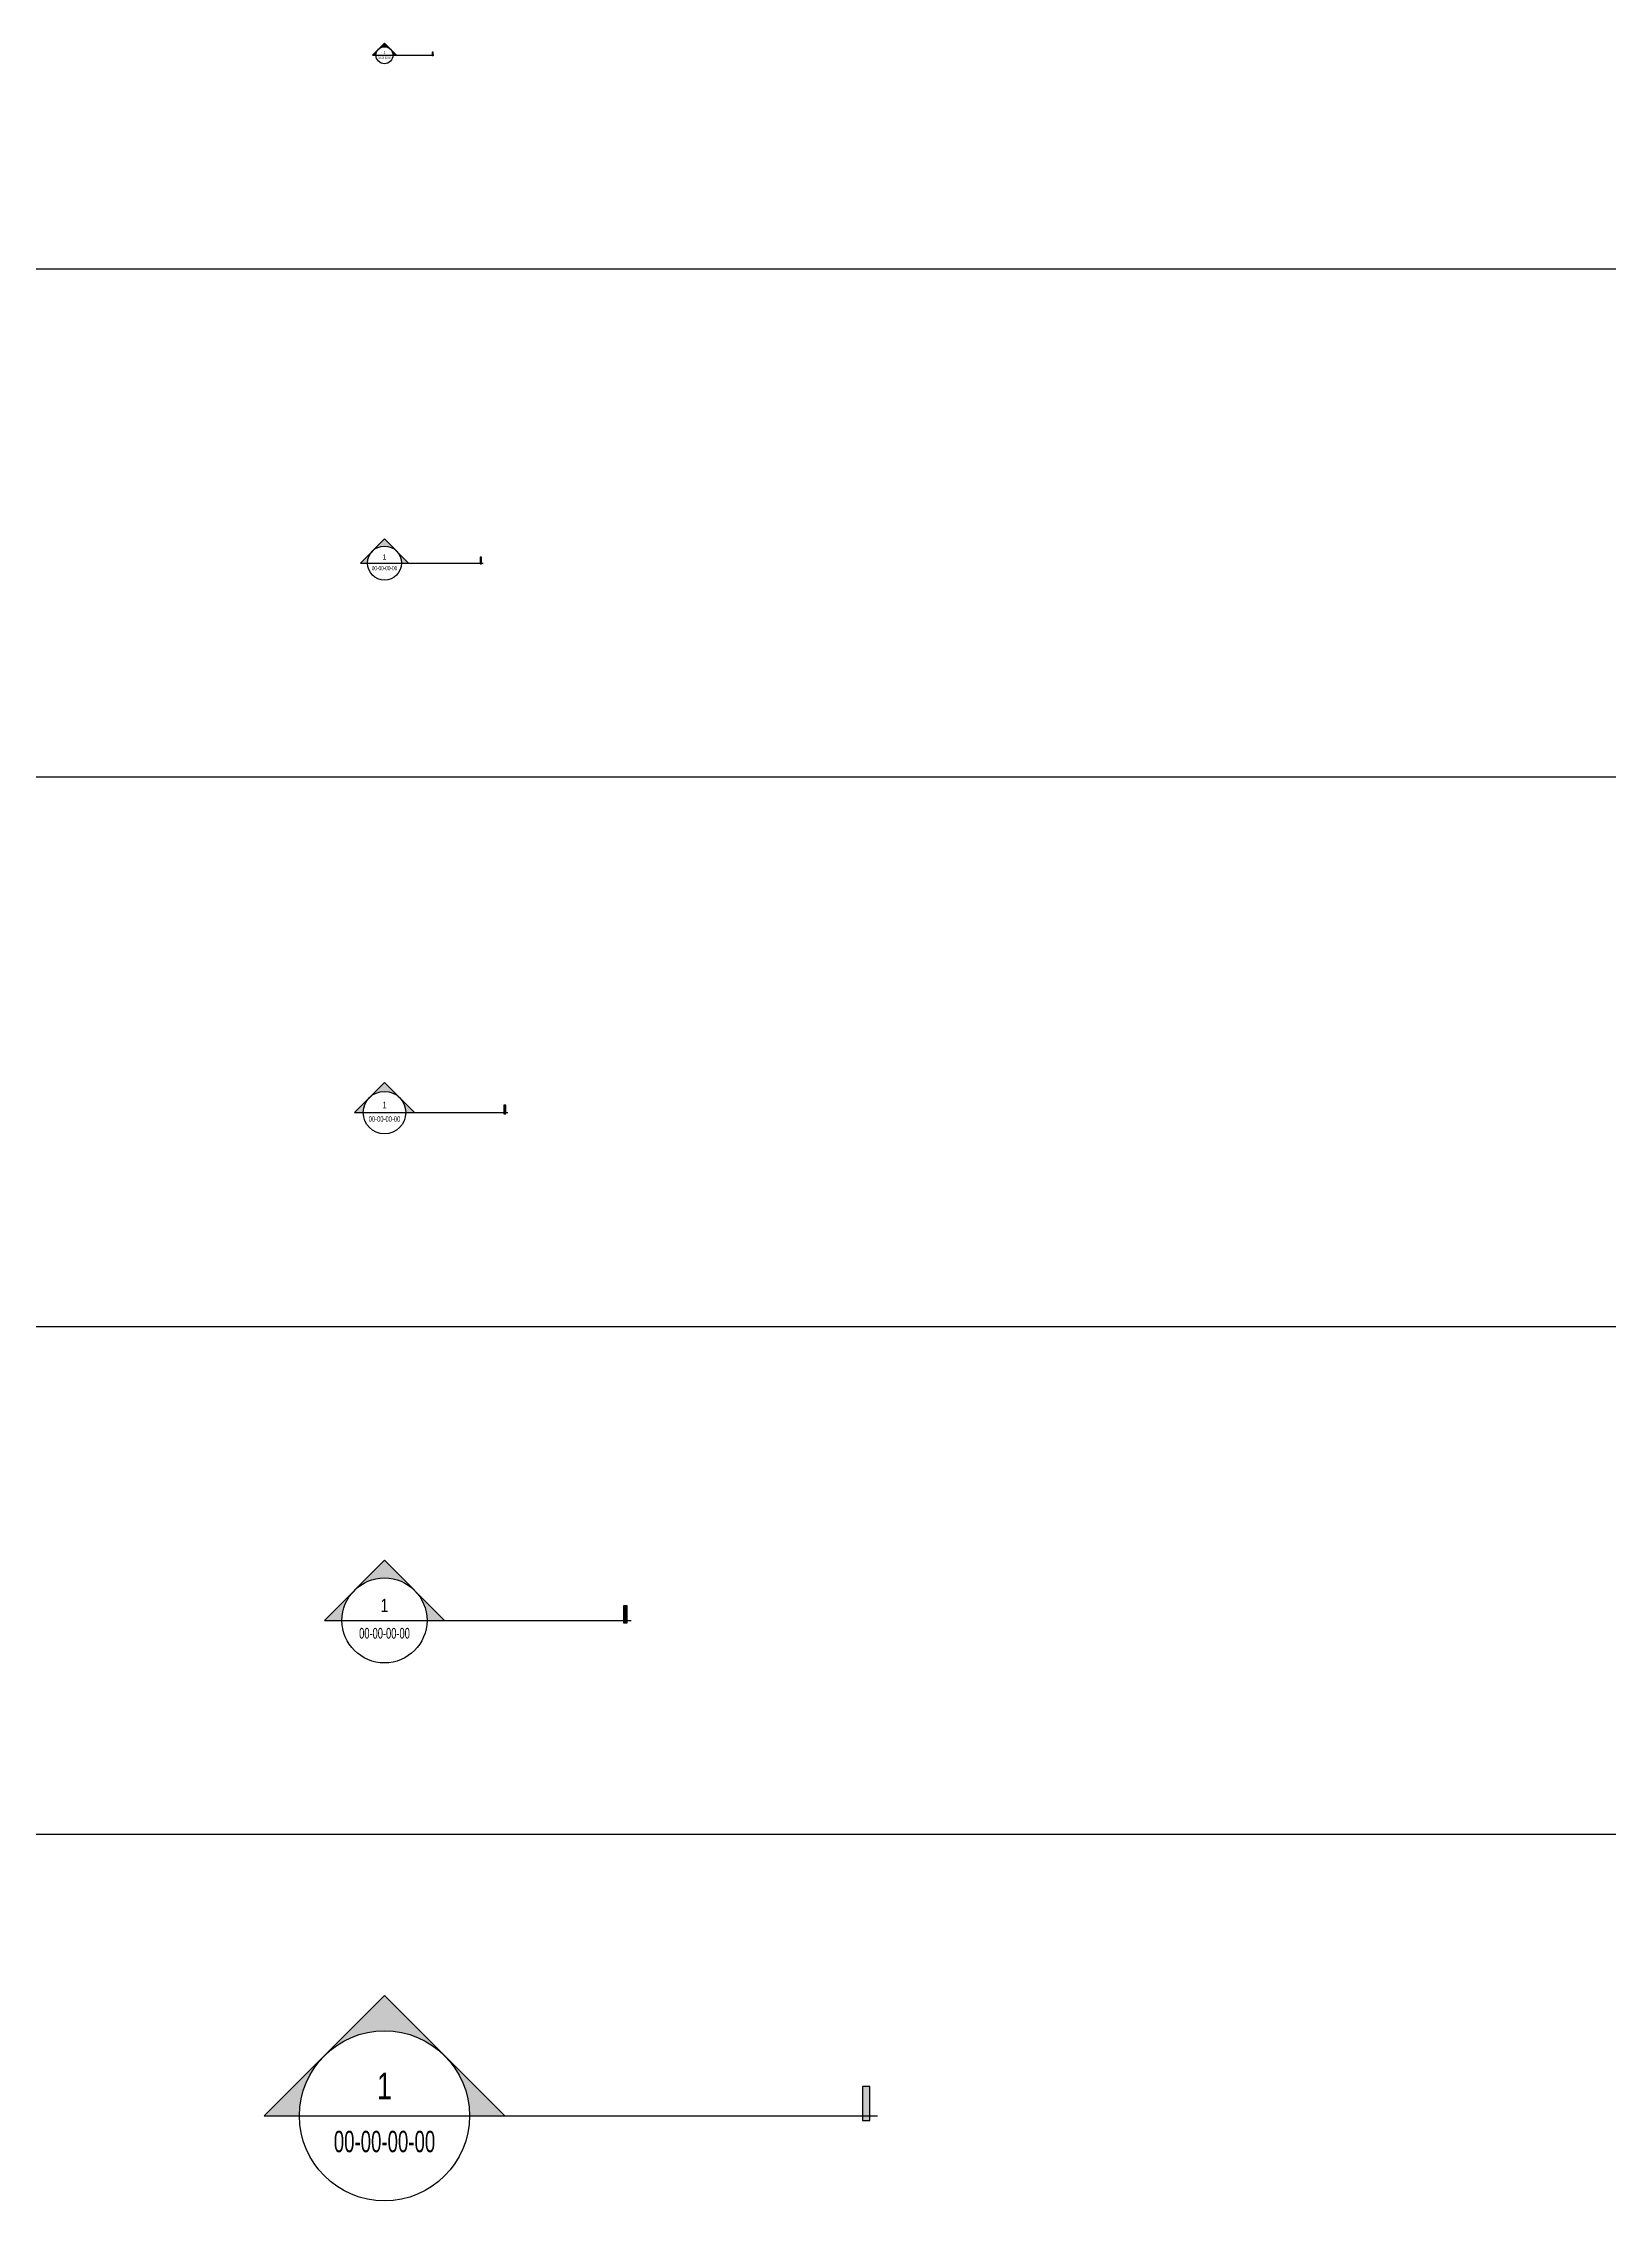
# Model space of a CAD drawing. Extents: x -1 to 478, y -15 to 369.
# Drawn here: x 356.24 to 370.86, y 26.26 to 46.41 of the extents above; entities that cross this region are included whole.
import ezdxf
from ezdxf.enums import TextEntityAlignment as Align

# ---------------------------------------------------------------- set-up
doc = ezdxf.new("R2010")
doc.units = 0
doc.header["$MEASUREMENT"] = 0
doc.linetypes.add('KH-Dash-dot-01', pattern=[18, 12, -3, 0, -3])
for name, color, linetype in [('LA-GNRL-Cross Reference', 161, 'Continuous'), ('LA-GNRL-NOTES-Text-02', 150, 'Continuous'), ('LA-GNRL-NOTES-Text-03', 240, 'Continuous')]:
    doc.layers.add(name, color=color, linetype=linetype)
doc.styles.add('TXT- (2)', font='gh-general font.shx', dxfattribs={"width": 0.75})
doc.styles.add('TXT- (3)', font='gh-general font.shx', dxfattribs={"width": 0.7})

# ---------------------------------------------------------------- blocks, each defined once
blk = doc.blocks.new('*U67')
blk.add_hatch(color=256).paths.add_polyline_path([(0.04532734226533431, 0.002738578143179171), (0.04461718453066862, 0.002738578143179172), (0.04461718453066861, -0.0004364218568208275), (0.0453273422653343, -0.0004364218568208291)])
blk.add_lwpolyline([(0.04532734226533431, 0.002738578143179171), (0.04461718453066862, 0.002738578143179172), (0.04461718453066861, -0.0004364218568208275), (0.0453273422653343, -0.0004364218568208291)], close=True)
at = {"linetype": 'KH-Dash-dot-01', "lineweight": 100}
blk.add_wipeout([(-0.007937500000000002, -6.938893903907228e-18), (-0.007549011098092782, -0.0024528223928511513), (-0.006421572392851145, -0.004665545440071511), (-0.004665545440071503, -0.00642157239285115), (-0.0024528223928511417, -0.007549011098092782), (3.857097635158121e-18, -0.0079375), (0.0024528223928511495, -0.00754901109809278), (0.004665545440071509, -0.006421572392851144), (0.006421572392851146, -0.0046655454400715), (0.007549011098092781, -0.002452822392851141), (0.007937499999999998, 3.469446951953614e-18), (0.00754901109809278, 0.0024528223928511478), (0.006421572392851142, 0.004665545440071507), (0.004665545440071501, 0.006421572392851148), (0.0024528223928511382, 0.007549011098092782), (-6.3544811902885226e-18, 0.0079375), (-0.0024528223928511447, 0.007549011098092782), (-0.004665545440071506, 0.006421572392851144), (-0.006421572392851147, 0.004665545440071507), (-0.0075490110980927835, 0.0024528223928511478)], dxfattribs=at)
h = blk.add_hatch(color=256)
edge = h.paths.add_edge_path()
edge.add_line((0.007937500000000004, 4.423722591295213e-19), (0.01122532015133644, -6.63075904821585e-18))
edge.add_line((0.01122532015133644, -6.63075904821585e-18), (2.255140518769849e-17, 0.01122532015133645))
edge.add_line((2.273919759671042e-17, 0.01122532015133645), (-0.01122532015133644, 3.642919299551295e-17))
edge.add_line((-0.01122532015133644, 3.602766966265707e-17), (-0.007937499999999997, 2.331460539021588e-17))
edge.add_arc((3.469446951953607e-18, 7.0316714327935e-18), 0.0079375, -1.1368683772161603e-13, 179.9999999999999, ccw=False)
blk.add_line((-0.007937500000000002, -5.639932965095795e-18), (0.007937499999999998, -1.127986593019159e-17))
blk.add_lwpolyline([(0.007937500000000004, 4.423722591295213e-19), (0.01122532015133644, -6.63075904821585e-18), (2.273919759671042e-17, 0.01122532015133645), (-0.01122532015133644, 3.602766966265707e-17), (-0.007937499999999997, 2.331460539021588e-17, -0.9999999999999994)], format="xyb", close=True)
at = {"linetype": 'KH-Dash-dot-01', "ltscale": 0.05}
blk.add_lwpolyline([(0.007937499999999997, 1.464285461671786e-18), (0.0460375, -8.459305081893978e-17)], dxfattribs=at)
blk.add_circle((-1.409983241273949e-18, -5.639932965095795e-18), 0.0079375)
at = {"layer": 'LA-GNRL-NOTES-Text-02', "style": 'TXT- (2)', "width": 0.75, "flags": 8}
blk.add_attdef('VIEWNUMBER', text='', height=0.0025, dxfattribs=at).set_placement((0, 0.0007937499999999922), align=Align.BOTTOM_CENTER)
at = {"layer": 'LA-GNRL-NOTES-Text-03', "style": 'TXT- (3)', "width": 0.65, "flags": 8}
blk.add_attdef('SHEETNUMBER', text='', height=0.002, dxfattribs=at).set_placement((0, -0.001397460779231324), align=Align.TOP_CENTER)
blk = doc.blocks.new('*U68')
blk.add_hatch(color=256).paths.add_polyline_path([(0.04532734226533431, 0.002738578143179171), (0.04461718453066862, 0.002738578143179172), (0.04461718453066861, -0.0004364218568208275), (0.0453273422653343, -0.0004364218568208291)])
blk.add_lwpolyline([(0.04532734226533431, 0.002738578143179171), (0.04461718453066862, 0.002738578143179172), (0.04461718453066861, -0.0004364218568208275), (0.0453273422653343, -0.0004364218568208291)], close=True)
at = {"linetype": 'KH-Dash-dot-01', "lineweight": 100}
blk.add_wipeout([(-0.007937500000000002, -6.938893903907228e-18), (-0.007549011098092782, -0.0024528223928511513), (-0.006421572392851145, -0.004665545440071511), (-0.004665545440071503, -0.00642157239285115), (-0.0024528223928511417, -0.007549011098092782), (3.857097635158121e-18, -0.0079375), (0.0024528223928511495, -0.00754901109809278), (0.004665545440071509, -0.006421572392851144), (0.006421572392851146, -0.0046655454400715), (0.007549011098092781, -0.002452822392851141), (0.007937499999999998, 3.469446951953614e-18), (0.00754901109809278, 0.0024528223928511478), (0.006421572392851142, 0.004665545440071507), (0.004665545440071501, 0.006421572392851148), (0.0024528223928511382, 0.007549011098092782), (-6.3544811902885226e-18, 0.0079375), (-0.0024528223928511447, 0.007549011098092782), (-0.004665545440071506, 0.006421572392851144), (-0.006421572392851147, 0.004665545440071507), (-0.0075490110980927835, 0.0024528223928511478)], dxfattribs=at)
h = blk.add_hatch(color=256)
edge = h.paths.add_edge_path()
edge.add_line((0.007937500000000004, 4.423722591295213e-19), (0.01122532015133644, -6.63075904821585e-18))
edge.add_line((0.01122532015133644, -6.63075904821585e-18), (2.255140518769849e-17, 0.01122532015133645))
edge.add_line((2.273919759671042e-17, 0.01122532015133645), (-0.01122532015133644, 3.642919299551295e-17))
edge.add_line((-0.01122532015133644, 3.602766966265707e-17), (-0.007937499999999997, 2.331460539021588e-17))
edge.add_arc((3.469446951953607e-18, 7.0316714327935e-18), 0.0079375, -1.1368683772161603e-13, 179.9999999999999, ccw=False)
blk.add_line((-0.007937500000000002, -5.639932965095795e-18), (0.007937499999999998, -1.127986593019159e-17))
blk.add_lwpolyline([(0.007937500000000004, 4.423722591295213e-19), (0.01122532015133644, -6.63075904821585e-18), (2.273919759671042e-17, 0.01122532015133645), (-0.01122532015133644, 3.602766966265707e-17), (-0.007937499999999997, 2.331460539021588e-17, -0.9999999999999994)], format="xyb", close=True)
at = {"linetype": 'KH-Dash-dot-01', "ltscale": 0.025}
blk.add_lwpolyline([(0.007937499999999997, 1.464285461671786e-18), (0.0460375, -8.459305081893978e-17)], dxfattribs=at)
blk.add_circle((-1.409983241273949e-18, -5.639932965095795e-18), 0.0079375)
at = {"layer": 'LA-GNRL-NOTES-Text-02', "style": 'TXT- (2)', "width": 0.75, "flags": 8}
blk.add_attdef('VIEWNUMBER', text='', height=0.0025, dxfattribs=at).set_placement((0, 0.0007937499999999922), align=Align.BOTTOM_CENTER)
at = {"layer": 'LA-GNRL-NOTES-Text-03', "style": 'TXT- (3)', "width": 0.65, "flags": 8}
blk.add_attdef('SHEETNUMBER', text='', height=0.002, dxfattribs=at).set_placement((0, -0.001397460779231324), align=Align.TOP_CENTER)
blk = doc.blocks.new('*U69')
blk.add_hatch(color=256).paths.add_polyline_path([(0.04532734226533431, 0.002738578143179171), (0.04461718453066862, 0.002738578143179172), (0.04461718453066861, -0.0004364218568208275), (0.0453273422653343, -0.0004364218568208291)])
blk.add_lwpolyline([(0.04532734226533431, 0.002738578143179171), (0.04461718453066862, 0.002738578143179172), (0.04461718453066861, -0.0004364218568208275), (0.0453273422653343, -0.0004364218568208291)], close=True)
at = {"linetype": 'KH-Dash-dot-01', "lineweight": 100}
blk.add_wipeout([(-0.007937500000000002, -6.938893903907228e-18), (-0.007549011098092782, -0.0024528223928511513), (-0.006421572392851145, -0.004665545440071511), (-0.004665545440071503, -0.00642157239285115), (-0.0024528223928511417, -0.007549011098092782), (3.857097635158121e-18, -0.0079375), (0.0024528223928511495, -0.00754901109809278), (0.004665545440071509, -0.006421572392851144), (0.006421572392851146, -0.0046655454400715), (0.007549011098092781, -0.002452822392851141), (0.007937499999999998, 3.469446951953614e-18), (0.00754901109809278, 0.0024528223928511478), (0.006421572392851142, 0.004665545440071507), (0.004665545440071501, 0.006421572392851148), (0.0024528223928511382, 0.007549011098092782), (-6.3544811902885226e-18, 0.0079375), (-0.0024528223928511447, 0.007549011098092782), (-0.004665545440071506, 0.006421572392851144), (-0.006421572392851147, 0.004665545440071507), (-0.0075490110980927835, 0.0024528223928511478)], dxfattribs=at)
h = blk.add_hatch(color=256)
edge = h.paths.add_edge_path()
edge.add_line((0.007937500000000004, 4.423722591295213e-19), (0.01122532015133644, -6.63075904821585e-18))
edge.add_line((0.01122532015133644, -6.63075904821585e-18), (2.255140518769849e-17, 0.01122532015133645))
edge.add_line((2.273919759671042e-17, 0.01122532015133645), (-0.01122532015133644, 3.642919299551295e-17))
edge.add_line((-0.01122532015133644, 3.602766966265707e-17), (-0.007937499999999997, 2.331460539021588e-17))
edge.add_arc((3.469446951953607e-18, 7.0316714327935e-18), 0.0079375, -1.1368683772161603e-13, 179.9999999999999, ccw=False)
blk.add_line((-0.007937500000000002, -5.639932965095795e-18), (0.007937499999999998, -1.127986593019159e-17))
blk.add_lwpolyline([(0.007937500000000004, 4.423722591295213e-19), (0.01122532015133644, -6.63075904821585e-18), (2.273919759671042e-17, 0.01122532015133645), (-0.01122532015133644, 3.602766966265707e-17), (-0.007937499999999997, 2.331460539021588e-17, -0.9999999999999994)], format="xyb", close=True)
at = {"linetype": 'KH-Dash-dot-01', "ltscale": 0.0125}
blk.add_lwpolyline([(0.007937499999999997, 1.464285461671786e-18), (0.0460375, -8.459305081893978e-17)], dxfattribs=at)
blk.add_circle((-1.409983241273949e-18, -5.639932965095795e-18), 0.0079375)
at = {"layer": 'LA-GNRL-NOTES-Text-02', "style": 'TXT- (2)', "width": 0.75, "flags": 8}
blk.add_attdef('VIEWNUMBER', text='', height=0.0025, dxfattribs=at).set_placement((0, 0.0007937499999999922), align=Align.BOTTOM_CENTER)
at = {"layer": 'LA-GNRL-NOTES-Text-03', "style": 'TXT- (3)', "width": 0.65, "flags": 8}
blk.add_attdef('SHEETNUMBER', text='', height=0.002, dxfattribs=at).set_placement((0, -0.001397460779231324), align=Align.TOP_CENTER)
blk = doc.blocks.new('*U70')
blk.add_hatch(color=256).paths.add_polyline_path([(0.04532734226533431, 0.002738578143179171), (0.04461718453066862, 0.002738578143179172), (0.04461718453066861, -0.0004364218568208275), (0.0453273422653343, -0.0004364218568208291)])
blk.add_lwpolyline([(0.04532734226533431, 0.002738578143179171), (0.04461718453066862, 0.002738578143179172), (0.04461718453066861, -0.0004364218568208275), (0.0453273422653343, -0.0004364218568208291)], close=True)
at = {"linetype": 'KH-Dash-dot-01', "lineweight": 100}
blk.add_wipeout([(-0.007937500000000002, -6.938893903907228e-18), (-0.007549011098092782, -0.0024528223928511513), (-0.006421572392851145, -0.004665545440071511), (-0.004665545440071503, -0.00642157239285115), (-0.0024528223928511417, -0.007549011098092782), (3.857097635158121e-18, -0.0079375), (0.0024528223928511495, -0.00754901109809278), (0.004665545440071509, -0.006421572392851144), (0.006421572392851146, -0.0046655454400715), (0.007549011098092781, -0.002452822392851141), (0.007937499999999998, 3.469446951953614e-18), (0.00754901109809278, 0.0024528223928511478), (0.006421572392851142, 0.004665545440071507), (0.004665545440071501, 0.006421572392851148), (0.0024528223928511382, 0.007549011098092782), (-6.3544811902885226e-18, 0.0079375), (-0.0024528223928511447, 0.007549011098092782), (-0.004665545440071506, 0.006421572392851144), (-0.006421572392851147, 0.004665545440071507), (-0.0075490110980927835, 0.0024528223928511478)], dxfattribs=at)
h = blk.add_hatch(color=256)
edge = h.paths.add_edge_path()
edge.add_line((0.007937500000000004, 4.423722591295213e-19), (0.01122532015133644, -6.63075904821585e-18))
edge.add_line((0.01122532015133644, -6.63075904821585e-18), (2.255140518769849e-17, 0.01122532015133645))
edge.add_line((2.273919759671042e-17, 0.01122532015133645), (-0.01122532015133644, 3.642919299551295e-17))
edge.add_line((-0.01122532015133644, 3.602766966265707e-17), (-0.007937499999999997, 2.331460539021588e-17))
edge.add_arc((3.469446951953607e-18, 7.0316714327935e-18), 0.0079375, -1.1368683772161603e-13, 179.9999999999999, ccw=False)
blk.add_line((-0.007937500000000002, -5.639932965095795e-18), (0.007937499999999998, -1.127986593019159e-17))
blk.add_lwpolyline([(0.007937500000000004, 4.423722591295213e-19), (0.01122532015133644, -6.63075904821585e-18), (2.273919759671042e-17, 0.01122532015133645), (-0.01122532015133644, 3.602766966265707e-17), (-0.007937499999999997, 2.331460539021588e-17, -0.9999999999999994)], format="xyb", close=True)
at = {"linetype": 'KH-Dash-dot-01', "ltscale": 0.01}
blk.add_lwpolyline([(0.007937499999999997, 1.464285461671786e-18), (0.0460375, -8.459305081893978e-17)], dxfattribs=at)
blk.add_circle((-1.409983241273949e-18, -5.639932965095795e-18), 0.0079375)
at = {"layer": 'LA-GNRL-NOTES-Text-02', "style": 'TXT- (2)', "width": 0.75, "flags": 8}
blk.add_attdef('VIEWNUMBER', text='', height=0.0025, dxfattribs=at).set_placement((0, 0.0007937499999999922), align=Align.BOTTOM_CENTER)
at = {"layer": 'LA-GNRL-NOTES-Text-03', "style": 'TXT- (3)', "width": 0.65, "flags": 8}
blk.add_attdef('SHEETNUMBER', text='', height=0.002, dxfattribs=at).set_placement((0, -0.001397460779231324), align=Align.TOP_CENTER)
blk = doc.blocks.new('*U71')
blk.add_hatch(color=256).paths.add_polyline_path([(0.04532734226533431, 0.002738578143179171), (0.04461718453066862, 0.002738578143179172), (0.04461718453066861, -0.0004364218568208275), (0.0453273422653343, -0.0004364218568208291)])
blk.add_lwpolyline([(0.04532734226533431, 0.002738578143179171), (0.04461718453066862, 0.002738578143179172), (0.04461718453066861, -0.0004364218568208275), (0.0453273422653343, -0.0004364218568208291)], close=True)
at = {"linetype": 'KH-Dash-dot-01', "lineweight": 100}
blk.add_wipeout([(-0.007937500000000002, -6.938893903907228e-18), (-0.007549011098092782, -0.0024528223928511513), (-0.006421572392851145, -0.004665545440071511), (-0.004665545440071503, -0.00642157239285115), (-0.0024528223928511417, -0.007549011098092782), (3.857097635158121e-18, -0.0079375), (0.0024528223928511495, -0.00754901109809278), (0.004665545440071509, -0.006421572392851144), (0.006421572392851146, -0.0046655454400715), (0.007549011098092781, -0.002452822392851141), (0.007937499999999998, 3.469446951953614e-18), (0.00754901109809278, 0.0024528223928511478), (0.006421572392851142, 0.004665545440071507), (0.004665545440071501, 0.006421572392851148), (0.0024528223928511382, 0.007549011098092782), (-6.3544811902885226e-18, 0.0079375), (-0.0024528223928511447, 0.007549011098092782), (-0.004665545440071506, 0.006421572392851144), (-0.006421572392851147, 0.004665545440071507), (-0.0075490110980927835, 0.0024528223928511478)], dxfattribs=at)
h = blk.add_hatch(color=256)
edge = h.paths.add_edge_path()
edge.add_line((0.007937500000000004, 4.423722591295213e-19), (0.01122532015133644, -6.63075904821585e-18))
edge.add_line((0.01122532015133644, -6.63075904821585e-18), (2.255140518769849e-17, 0.01122532015133645))
edge.add_line((2.273919759671042e-17, 0.01122532015133645), (-0.01122532015133644, 3.642919299551295e-17))
edge.add_line((-0.01122532015133644, 3.602766966265707e-17), (-0.007937499999999997, 2.331460539021588e-17))
edge.add_arc((3.469446951953607e-18, 7.0316714327935e-18), 0.0079375, -1.1368683772161603e-13, 179.9999999999999, ccw=False)
blk.add_line((-0.007937500000000002, -5.639932965095795e-18), (0.007937499999999998, -1.127986593019159e-17))
blk.add_lwpolyline([(0.007937500000000004, 4.423722591295213e-19), (0.01122532015133644, -6.63075904821585e-18), (2.273919759671042e-17, 0.01122532015133645), (-0.01122532015133644, 3.602766966265707e-17), (-0.007937499999999997, 2.331460539021588e-17, -0.9999999999999994)], format="xyb", close=True)
at = {"linetype": 'KH-Dash-dot-01', "ltscale": 0.005}
blk.add_lwpolyline([(0.007937499999999997, 1.464285461671786e-18), (0.0460375, -8.459305081893978e-17)], dxfattribs=at)
blk.add_circle((-1.409983241273949e-18, -5.639932965095795e-18), 0.0079375)
at = {"layer": 'LA-GNRL-NOTES-Text-02', "style": 'TXT- (2)', "width": 0.75, "flags": 8}
blk.add_attdef('VIEWNUMBER', text='', height=0.0025, dxfattribs=at).set_placement((0, 0.0007937499999999922), align=Align.BOTTOM_CENTER)
at = {"layer": 'LA-GNRL-NOTES-Text-03', "style": 'TXT- (3)', "width": 0.65, "flags": 8}
blk.add_attdef('SHEETNUMBER', text='', height=0.002, dxfattribs=at).set_placement((0, -0.001397460779231324), align=Align.TOP_CENTER)

msp = doc.modelspace()

# ---------------------------------------------------------------- linework, layer by layer
at = {"color": 220}
for points in [[(3.305267145782636, 44.29970492503921), (478.2767656747037, 44.29970492503921)], [(3.305267145782636, 39.55772780980473), (478.2767656747037, 39.55772780980473)], [(3.305267145782636, 34.42605308040069), (478.2767656747037, 34.42605308040069)], [(3.305267145782636, 29.68445555798675), (478.2767656747037, 29.68445555798675)]]:
    msp.add_lwpolyline(points, dxfattribs=at)

# ---------------------------------------------------------------- block references
at = {"layer": 'LA-GNRL-Cross Reference'}
for name, p, xscale, yscale, zscale in [('*U71', (359.4322046057772, 46.29557014656572), 10, 10, 10), ('*U70', (359.4322046057772, 41.55359303133125), 20, 20, 20), ('*U69', (359.4322046057772, 36.42191830192721), 25, 25, 25), ('*U68', (359.4322046057772, 31.68032077951327), 50, 50, 50), ('*U67', (359.4322046057772, 27.05437204541201), 100, 100, 100)]:
    msp.add_blockref(name, p, dxfattribs=dict(at, xscale=xscale, yscale=yscale, zscale=zscale)).add_auto_attribs({'VIEWNUMBER': '1', 'SHEETNUMBER': '00-00-00-00'})

doc.saveas('drawing.dxf')
